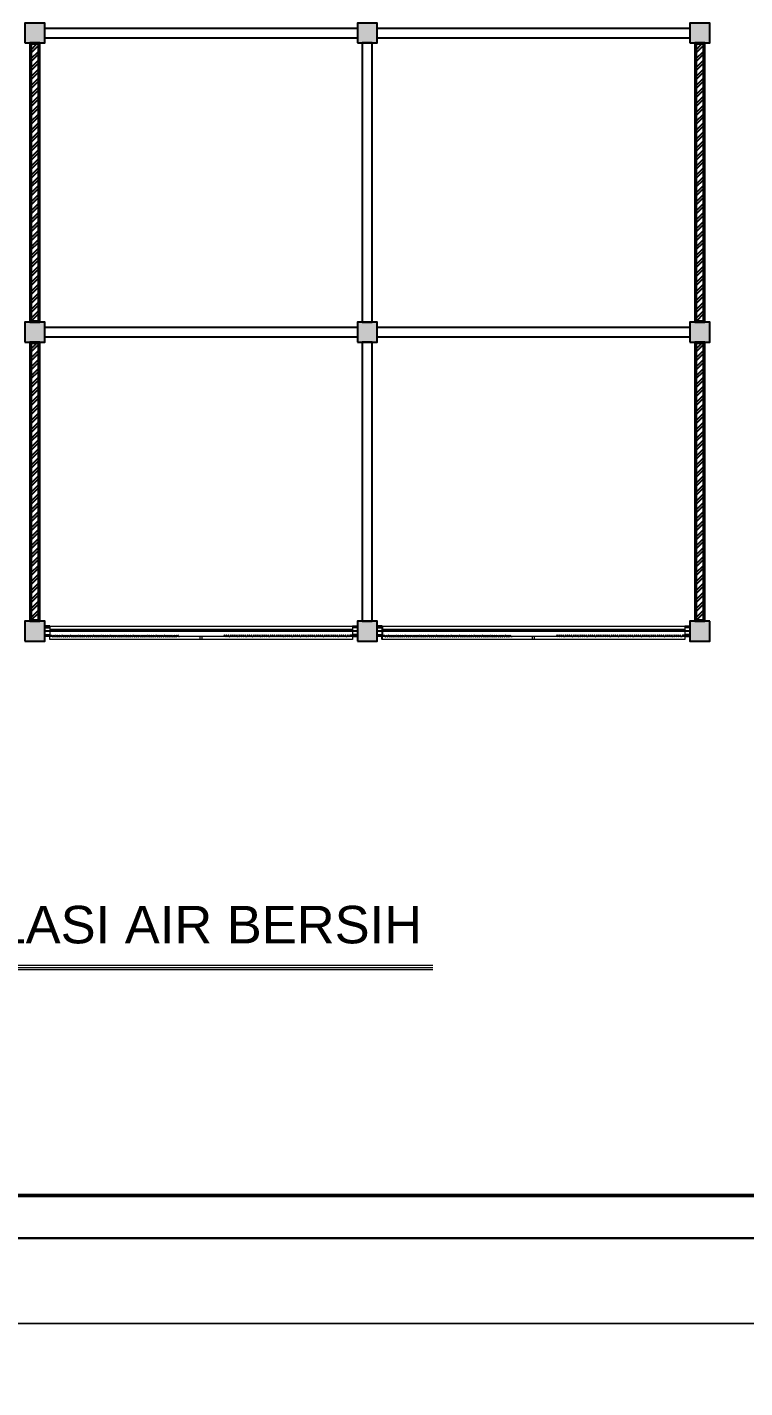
# Model space of a CAD drawing. Header units: centimetres. Extents: x 134057 to 145613, y 5028 to 39996.
# Drawn here: x 141710 to 142788, y 32243 to 34290 of the extents above; entities that cross this region are included whole.
import ezdxf

# ---------------------------------------------------------------- set-up
doc = ezdxf.new("R2010")
doc.units = ezdxf.units.CM
doc.layers.add('dinding', color=151, linetype='Continuous')
doc.layers.add('kolom', color=141, linetype='Continuous')
for name, color, linetype, lineweight in [('dinding dalam', 101, 'Continuous', 25), ('Kertas', 252, 'Continuous', 20), ('Legenda', 252, 'Continuous', 20), ('Pintu ruko', 10, 'Continuous', 25), ('pondasi', 131, 'Continuous', 18), ('TEXT', 3, 'Continuous', 20)]:
    doc.layers.add(name, color=color, linetype=linetype, lineweight=lineweight)
doc.styles.get("Standard").update_dxf_attribs({"font": 'arial.ttf'})

msp = doc.modelspace()

# ---------------------------------------------------------------- hatches: boundary and pattern name
at = {"layer": 'dinding', "true_color": 0x636466}
h = msp.add_hatch(color=251, dxfattribs=at)
h.dxf.hatch_style = 1
h.paths.add_polyline_path([(140735.886, 35196.59), (140705.886, 35196.59), (140705.886, 35166.59), (140735.886, 35166.59)])
h.paths.add_polyline_path([(140878.386, 35189.09), (140863.386, 35189.09), (140863.386, 35174.09), (140878.386, 35174.09)])
h.paths.add_polyline_path([(140728.386, 34989.09), (140713.386, 34989.09), (140713.386, 34974.09), (140728.386, 34974.09)])
h.paths.add_polyline_path([(140878.386, 34989.09), (140863.386, 34989.09), (140863.386, 34974.09), (140878.386, 34974.09)])
h.paths.add_polyline_path([(141235.886, 35196.59), (141205.886, 35196.59), (141205.886, 35166.59), (141235.886, 35166.59)])
h.paths.add_polyline_path([(141735.886, 35196.59), (141705.886, 35196.59), (141705.886, 35166.59), (141735.886, 35166.59)])
h.paths.add_polyline_path([(142235.886, 35196.59), (142205.886, 35196.59), (142205.886, 35166.59), (142235.886, 35166.59)])
h.paths.add_polyline_path([(142578.386, 35189.09), (142563.386, 35189.09), (142563.386, 35174.09), (142578.386, 35174.09)])
h.paths.add_polyline_path([(142735.886, 35196.59), (142705.886, 35196.59), (142705.886, 35166.59), (142735.886, 35166.59)])
h.paths.add_polyline_path([(142578.386, 34989.09), (142563.386, 34989.09), (142563.386, 34974.09), (142578.386, 34974.09)])
h.paths.add_polyline_path([(142728.386, 34989.09), (142713.386, 34989.09), (142713.386, 34974.09), (142728.386, 34974.09)])
h.paths.add_polyline_path([(142735.886, 34746.59), (142705.886, 34746.59), (142705.886, 34716.59), (142735.886, 34716.59)])
h.paths.add_polyline_path([(142235.886, 34746.59), (142205.886, 34746.59), (142205.886, 34716.59), (142235.886, 34716.59)])
h.paths.add_polyline_path([(141735.886, 34746.59), (141705.886, 34746.59), (141705.886, 34716.59), (141735.886, 34716.59)])
h.paths.add_polyline_path([(141235.886, 34746.59), (141205.886, 34746.59), (141205.886, 34716.59), (141235.886, 34716.59)])
h.paths.add_polyline_path([(140735.886, 34746.59), (140705.886, 34746.59), (140705.886, 34716.59), (140735.886, 34716.59)])
h.paths.add_polyline_path([(140735.886, 34296.59), (140705.886, 34296.59), (140705.886, 34266.59), (140735.886, 34266.59)])
h.paths.add_polyline_path([(141235.886, 34296.59), (141205.886, 34296.59), (141205.886, 34266.59), (141235.886, 34266.59)])
h.paths.add_polyline_path([(141735.886, 34296.59), (141705.886, 34296.59), (141705.886, 34266.59), (141735.886, 34266.59)])
h.paths.add_polyline_path([(142235.886, 34296.59), (142205.886, 34296.59), (142205.886, 34266.59), (142235.886, 34266.59)])
h.paths.add_polyline_path([(142735.886, 34296.59), (142705.886, 34296.59), (142705.886, 34266.59), (142735.886, 34266.59)])
h.paths.add_polyline_path([(142735.886, 33846.59), (142705.886, 33846.59), (142705.886, 33816.59), (142735.886, 33816.59)])
h.paths.add_polyline_path([(142235.886, 33846.59), (142205.886, 33846.59), (142205.886, 33816.59), (142235.886, 33816.59)])
h.paths.add_polyline_path([(141735.886, 33846.59), (141705.886, 33846.59), (141705.886, 33816.59), (141735.886, 33816.59)])
h.paths.add_polyline_path([(141235.886, 33846.59), (141205.886, 33846.59), (141205.886, 33816.59), (141235.886, 33816.59)])
h.paths.add_polyline_path([(140735.886, 33846.59), (140705.886, 33846.59), (140705.886, 33816.59), (140735.886, 33816.59)])
h.paths.add_polyline_path([(140735.886, 33381.59), (140705.886, 33381.59), (140705.886, 33366.59), (140735.886, 33366.59)])
h.paths.add_polyline_path([(140735.886, 33396.59), (140705.886, 33396.59), (140705.886, 33381.59), (140735.886, 33381.59)])
h.paths.add_polyline_path([(141235.886, 33381.59), (141205.886, 33381.59), (141205.886, 33366.59), (141235.886, 33366.59)])
h.paths.add_polyline_path([(141235.886, 33396.59), (141205.886, 33396.59), (141205.886, 33381.59), (141235.886, 33381.59)])
h.paths.add_polyline_path([(141735.886, 33381.59), (141705.886, 33381.59), (141705.886, 33366.59), (141735.886, 33366.59)])
h.paths.add_polyline_path([(141735.886, 33396.59), (141705.886, 33396.59), (141705.886, 33381.59), (141735.886, 33381.59)])
h.paths.add_polyline_path([(142235.886, 33381.59), (142205.886, 33381.59), (142205.886, 33366.59), (142235.886, 33366.59)])
h.paths.add_polyline_path([(142235.886, 33396.59), (142205.886, 33396.59), (142205.886, 33381.59), (142235.886, 33381.59)])
h.paths.add_polyline_path([(142735.886, 33381.59), (142705.886, 33381.59), (142705.886, 33366.59), (142735.886, 33366.59)])
h.paths.add_polyline_path([(142735.886, 33396.59), (142705.886, 33396.59), (142705.886, 33381.59), (142735.886, 33381.59)])
h = msp.add_hatch(dxfattribs=at)
h.set_pattern_fill('ANSI32', color=251)
h.set_pattern_definition([(45, (-848.934, -4545.437), (-6.7351921, 6.7351921), []), (45, (-844.444, -4545.437), (-6.7351921, 6.7351921), [])])
h.paths.add_polyline_path([(141726.386, 34264.59), (141715.386, 34264.59), (141715.386, 33848.59), (141726.386, 33848.59)])
h = msp.add_hatch(dxfattribs=at)
h.set_pattern_fill('ANSI32', color=251)
h.set_pattern_definition([(45, (151.066, -4545.437), (-6.7351921, 6.7351921), []), (45, (155.556, -4545.437), (-6.7351921, 6.7351921), [])])
h.paths.add_polyline_path([(142726.386, 34264.59), (142715.386, 34264.59), (142715.386, 33848.59), (142726.386, 33848.59)])
h = msp.add_hatch(dxfattribs=at)
h.set_pattern_fill('ANSI32', color=251)
h.set_pattern_definition([(45, (-848.934, -4995.437), (-6.7351921, 6.7351921), []), (45, (-844.444, -4995.437), (-6.7351921, 6.7351921), [])])
h.paths.add_polyline_path([(141726.386, 33814.59), (141715.386, 33814.59), (141715.386, 33398.59), (141726.386, 33398.59)])
h = msp.add_hatch(dxfattribs=at)
h.set_pattern_fill('ANSI32', color=251)
h.set_pattern_definition([(45, (151.066, -4995.437), (-6.7351921, 6.7351921), []), (45, (155.556, -4995.437), (-6.7351921, 6.7351921), [])])
h.paths.add_polyline_path([(142726.386, 33814.59), (142715.386, 33814.59), (142715.386, 33398.59), (142726.386, 33398.59)])

# ---------------------------------------------------------------- linework, layer by layer
at = {"layer": 'dinding', "ltscale": 2000}
for p, q in [((141743.386, 33389.09), (141735.886, 33389.09)), ((142198.386, 33389.09), (142205.886, 33389.09)), ((142243.386, 33389.09), (142235.886, 33389.09)), ((142243.386, 33389.09), (142243.386, 33374.09)), ((142243.386, 33389.09), (142243.386, 33374.09)), ((142243.386, 33389.09), (142243.386, 33374.09)), ((142698.386, 33389.09), (142705.886, 33389.09)), ((141743.386, 33374.09), (141735.886, 33374.09)), ((142198.386, 33374.09), (142205.886, 33374.09)), ((142243.386, 33374.09), (142235.886, 33374.09)), ((142698.386, 33374.09), (142705.886, 33374.09))]:
    msp.add_line(p, q, dxfattribs=at)
at = {"layer": 'dinding'}
for p, q in [((142205.886, 33381.59), (141735.886, 33381.59)), ((142705.886, 33381.59), (142235.886, 33381.59))]:
    msp.add_line(p, q, dxfattribs=at)
for points in [[(141735.886, 34289.09), (142205.886, 34289.09), (142205.886, 34274.09), (141735.886, 34274.09)], [(142235.886, 34289.09), (142705.886, 34289.09), (142705.886, 34274.09), (142235.886, 34274.09)], [(141728.386, 33846.59), (141728.386, 34266.59), (141713.386, 34266.59), (141713.386, 33846.59)], [(142228.386, 33846.59), (142228.386, 34266.59), (142213.386, 34266.59), (142213.386, 33846.59)], [(142728.386, 33846.59), (142728.386, 34266.59), (142713.386, 34266.59), (142713.386, 33846.59)], [(141726.386, 33848.59), (141726.386, 34264.59), (141715.386, 34264.59), (141715.386, 33848.59)], [(142726.386, 33848.59), (142726.386, 34264.59), (142715.386, 34264.59), (142715.386, 33848.59)], [(141735.886, 33839.09), (142205.886, 33839.09), (142205.886, 33824.09), (141735.886, 33824.09)], [(142235.886, 33839.09), (142705.886, 33839.09), (142705.886, 33824.09), (142235.886, 33824.09)], [(141728.386, 33396.59), (141728.386, 33816.59), (141713.386, 33816.59), (141713.386, 33396.59)], [(142228.386, 33396.59), (142228.386, 33816.59), (142213.386, 33816.59), (142213.386, 33396.59)], [(142728.386, 33396.59), (142728.386, 33816.59), (142713.386, 33816.59), (142713.386, 33396.59)], [(141726.386, 33398.59), (141726.386, 33814.59), (141715.386, 33814.59), (141715.386, 33398.59)], [(142726.386, 33398.59), (142726.386, 33814.59), (142715.386, 33814.59), (142715.386, 33398.59)]]:
    msp.add_lwpolyline(points, close=True, dxfattribs=at)
at = {"layer": 'dinding dalam', "ltscale": 2000}
for p, q in [((141735.886, 33387.09), (141743.386, 33387.09)), ((142205.886, 33387.09), (142198.386, 33387.09)), ((142235.886, 33387.09), (142243.386, 33387.09)), ((142705.886, 33387.09), (142698.386, 33387.09)), ((141735.886, 33376.09), (141743.386, 33376.09)), ((142205.886, 33376.09), (142198.386, 33376.09)), ((142235.886, 33376.09), (142243.386, 33376.09)), ((142705.886, 33376.09), (142698.386, 33376.09))]:
    msp.add_line(p, q, dxfattribs=at)
at = {"layer": 'Kertas'}
for points in [[(139416.657, 36160.336), (144754.972, 36160.336), (144754.972, 32339.904), (139416.657, 32339.904)], [(139416.657, 32339.904), (144754.972, 32339.904), (144754.972, 28519.471), (139416.657, 28519.471)]]:
    msp.add_lwpolyline(points, close=True, dxfattribs=at)
at = {"layer": 'kolom'}
for points in [[(141705.886, 34266.59), (141735.886, 34266.59), (141735.886, 34296.59), (141705.886, 34296.59)], [(142205.886, 34266.59), (142235.886, 34266.59), (142235.886, 34296.59), (142205.886, 34296.59)], [(142705.886, 34266.59), (142735.886, 34266.59), (142735.886, 34296.59), (142705.886, 34296.59)], [(141705.886, 33816.59), (141735.886, 33816.59), (141735.886, 33846.59), (141705.886, 33846.59)], [(142205.886, 33816.59), (142235.886, 33816.59), (142235.886, 33846.59), (142205.886, 33846.59)], [(142705.886, 33816.59), (142735.886, 33816.59), (142735.886, 33846.59), (142705.886, 33846.59)], [(141705.886, 33366.59), (141735.886, 33366.59), (141735.886, 33396.59), (141705.886, 33396.59)], [(142205.886, 33366.59), (142235.886, 33366.59), (142235.886, 33396.59), (142205.886, 33396.59)]]:
    msp.add_lwpolyline(points, close=True, dxfattribs=at)
msp.add_lwpolyline([(142735.886, 33396.59), (142705.886, 33396.59), (142705.886, 33366.59), (142735.886, 33366.59), (142735.886, 33396.59)], dxfattribs=at)
at = {"layer": 'Legenda', "color": 5, "lineweight": 30}
msp.add_lwpolyline([(139609.608, 35967.385), (144626.338, 35967.385), (144626.338, 32468.538), (139609.608, 32468.538)], close=True, dxfattribs=at)
at = {"layer": 'Legenda', "color": 1, "lineweight": 50}
msp.add_lwpolyline([(139673.925, 35903.068), (143725.899, 35903.068), (143725.899, 32532.855), (139673.925, 32532.855)], close=True, dxfattribs=at)
at = {"layer": 'Pintu ruko', "ltscale": 2000}
for p, q in [((142243.386, 33374.09), (142243.386, 33376.09)), ((142243.386, 33369.09), (142243.386, 33374.09))]:
    msp.add_line(p, q, dxfattribs=at)
at = {"layer": 'pondasi', "color": 140}
for p, q in [((141743.386, 33389.09), (141743.386, 33374.09)), ((141743.386, 33389.09), (142198.386, 33389.09)), ((141743.386, 33389.09), (141743.386, 33374.09)), ((141743.386, 33389.09), (141743.386, 33374.09)), ((142198.386, 33389.09), (142198.386, 33374.09)), ((142198.386, 33389.09), (142198.386, 33374.09)), ((142243.386, 33389.09), (142698.386, 33389.09)), ((142698.386, 33389.09), (142698.386, 33374.09)), ((142698.386, 33389.09), (142698.386, 33374.09)), ((142198.386, 33384.09), (141743.386, 33384.09)), ((141743.386, 33374.09), (141743.386, 33376.09)), ((141743.386, 33369.09), (141743.386, 33374.09)), ((141743.386, 33374.09), (142198.386, 33374.09)), ((142198.386, 33369.09), (141743.386, 33369.09)), ((141969.386, 33369.09), (141969.386, 33374.09)), ((141972.386, 33369.09), (141972.386, 33374.09)), ((142198.386, 33374.09), (142198.386, 33369.09)), ((142698.386, 33384.09), (142243.386, 33384.09)), ((142243.386, 33374.09), (142698.386, 33374.09)), ((142698.386, 33369.09), (142243.386, 33369.09)), ((142469.386, 33369.09), (142469.386, 33374.09)), ((142472.386, 33369.09), (142472.386, 33374.09)), ((142698.386, 33374.09), (142698.386, 33369.09))]:
    msp.add_line(p, q, dxfattribs=at)
for points in [[(141743.386, 33375.525), (141747.064, 33375.525), (141748.228, 33372.918), (141750.342, 33376.09), (141751.369, 33372.918), (141753.484, 33376.09), (141754.51, 33372.918), (141756.625, 33376.09), (141757.652, 33372.918), (141759.766, 33376.09), (141760.793, 33372.918), (141762.908, 33376.09), (141763.934, 33372.918), (141766.049, 33376.09), (141767.076, 33372.918), (141769.19, 33376.09), (141770.217, 33372.918), (141772.332, 33376.09), (141773.359, 33372.918), (141775.473, 33376.09), (141776.5, 33372.918), (141778.614, 33376.09), (141779.641, 33372.918), (141781.756, 33376.09), (141782.783, 33372.918), (141784.897, 33376.09), (141785.924, 33372.918), (141788.038, 33376.09), (141789.065, 33372.918), (141791.18, 33376.09), (141792.207, 33372.918), (141794.321, 33376.09), (141795.348, 33372.918), (141797.463, 33376.09), (141798.489, 33372.918), (141800.604, 33376.09), (141801.631, 33372.918), (141803.745, 33376.09), (141804.772, 33372.918), (141806.887, 33376.09), (141807.913, 33372.918), (141810.028, 33376.09), (141811.055, 33372.918), (141813.169, 33376.09), (141814.196, 33372.918), (141816.311, 33376.09), (141817.338, 33372.918), (141819.452, 33376.09), (141820.479, 33372.918), (141822.593, 33376.09), (141823.62, 33372.918), (141825.735, 33376.09), (141826.762, 33372.918), (141828.876, 33376.09), (141829.903, 33372.918), (141832.017, 33376.09), (141833.044, 33372.918), (141835.159, 33376.09), (141836.186, 33372.918), (141838.3, 33376.09), (141839.327, 33372.918), (141841.441, 33376.09), (141842.468, 33372.918), (141844.583, 33376.09), (141845.61, 33372.918), (141847.724, 33376.09), (141848.751, 33372.918), (141850.866, 33376.09), (141851.892, 33372.918), (141854.007, 33376.09), (141855.034, 33372.918), (141857.148, 33376.09), (141858.175, 33372.918), (141860.29, 33376.09), (141861.317, 33372.918), (141863.431, 33376.09), (141864.458, 33372.918), (141866.572, 33376.09), (141867.599, 33372.918), (141869.714, 33376.09), (141870.741, 33372.918), (141872.855, 33376.09), (141873.882, 33372.918), (141875.996, 33376.09), (141877.023, 33372.918), (141879.138, 33376.09), (141880.165, 33372.918), (141882.279, 33376.09), (141883.306, 33372.918), (141885.42, 33376.09), (141886.447, 33372.918), (141888.562, 33376.09), (141889.589, 33372.918), (141891.703, 33376.09), (141892.73, 33372.918), (141894.845, 33376.09), (141895.871, 33372.918), (141897.986, 33376.09), (141899.013, 33372.918), (141901.127, 33376.09), (141902.154, 33372.918), (141904.269, 33376.09), (141905.295, 33372.918), (141907.41, 33376.09), (141908.437, 33372.918), (141910.551, 33376.09), (141911.578, 33372.918), (141913.693, 33376.09), (141914.72, 33372.918), (141916.834, 33376.09), (141917.861, 33372.918), (141919.975, 33376.09), (141921.002, 33372.918), (141923.117, 33376.09), (141924.144, 33372.918), (141926.258, 33376.09), (141927.285, 33372.918), (141929.399, 33376.09), (141930.426, 33372.918), (141932.541, 33376.09), (141933.568, 33372.918), (141935.682, 33376.09), (141936.845, 33373.483), (141938.74, 33373.483)], [(142198.386, 33375.525), (142194.708, 33375.525), (142193.544, 33372.918), (142191.43, 33376.09), (142190.403, 33372.918), (142188.289, 33376.09), (142187.262, 33372.918), (142185.147, 33376.09), (142184.12, 33372.918), (142182.006, 33376.09), (142180.979, 33372.918), (142178.864, 33376.09), (142177.838, 33372.918), (142175.723, 33376.09), (142174.696, 33372.918), (142172.582, 33376.09), (142171.555, 33372.918), (142169.44, 33376.09), (142168.414, 33372.918), (142166.299, 33376.09), (142165.272, 33372.918), (142163.158, 33376.09), (142162.131, 33372.918), (142160.016, 33376.09), (142158.989, 33372.918), (142156.875, 33376.09), (142155.848, 33372.918), (142153.734, 33376.09), (142152.707, 33372.918), (142150.592, 33376.09), (142149.565, 33372.918), (142147.451, 33376.09), (142146.424, 33372.918), (142144.31, 33376.09), (142143.283, 33372.918), (142141.168, 33376.09), (142140.141, 33372.918), (142138.027, 33376.09), (142137, 33372.918), (142134.886, 33376.09), (142133.859, 33372.918), (142131.744, 33376.09), (142130.717, 33372.918), (142128.603, 33376.09), (142127.576, 33372.918), (142125.461, 33376.09), (142124.435, 33372.918), (142122.32, 33376.09), (142121.293, 33372.918), (142119.179, 33376.09), (142118.152, 33372.918), (142116.037, 33376.09), (142115.011, 33372.918), (142112.896, 33376.09), (142111.869, 33372.918), (142109.755, 33376.09), (142108.728, 33372.918), (142106.613, 33376.09), (142105.586, 33372.918), (142103.472, 33376.09), (142102.445, 33372.918), (142100.331, 33376.09), (142099.304, 33372.918), (142097.189, 33376.09), (142096.162, 33372.918), (142094.048, 33376.09), (142093.021, 33372.918), (142090.907, 33376.09), (142089.88, 33372.918), (142087.765, 33376.09), (142086.738, 33372.918), (142084.624, 33376.09), (142083.597, 33372.918), (142081.482, 33376.09), (142080.456, 33372.918), (142078.341, 33376.09), (142077.314, 33372.918), (142075.2, 33376.09), (142074.173, 33372.918), (142072.058, 33376.09), (142071.032, 33372.918), (142068.917, 33376.09), (142067.89, 33372.918), (142065.776, 33376.09), (142064.749, 33372.918), (142062.634, 33376.09), (142061.607, 33372.918), (142059.493, 33376.09), (142058.466, 33372.918), (142056.352, 33376.09), (142055.325, 33372.918), (142053.21, 33376.09), (142052.183, 33372.918), (142050.069, 33376.09), (142049.042, 33372.918), (142046.928, 33376.09), (142045.901, 33372.918), (142043.786, 33376.09), (142042.759, 33372.918), (142040.645, 33376.09), (142039.618, 33372.918), (142037.504, 33376.09), (142036.477, 33372.918), (142034.362, 33376.09), (142033.335, 33372.918), (142031.221, 33376.09), (142030.194, 33372.918), (142028.079, 33376.09), (142027.053, 33372.918), (142024.938, 33376.09), (142023.911, 33372.918), (142021.797, 33376.09), (142020.77, 33372.918), (142018.655, 33376.09), (142017.628, 33372.918), (142015.514, 33376.09), (142014.487, 33372.918), (142012.373, 33376.09), (142011.346, 33372.918), (142009.231, 33376.09), (142008.204, 33372.918), (142006.09, 33376.09), (142004.927, 33373.483), (142003.032, 33373.483)], [(142243.386, 33375.525), (142247.064, 33375.525), (142248.228, 33372.918), (142250.342, 33376.09), (142251.369, 33372.918), (142253.484, 33376.09), (142254.51, 33372.918), (142256.625, 33376.09), (142257.652, 33372.918), (142259.766, 33376.09), (142260.793, 33372.918), (142262.908, 33376.09), (142263.934, 33372.918), (142266.049, 33376.09), (142267.076, 33372.918), (142269.19, 33376.09), (142270.217, 33372.918), (142272.332, 33376.09), (142273.359, 33372.918), (142275.473, 33376.09), (142276.5, 33372.918), (142278.614, 33376.09), (142279.641, 33372.918), (142281.756, 33376.09), (142282.783, 33372.918), (142284.897, 33376.09), (142285.924, 33372.918), (142288.038, 33376.09), (142289.065, 33372.918), (142291.18, 33376.09), (142292.207, 33372.918), (142294.321, 33376.09), (142295.348, 33372.918), (142297.463, 33376.09), (142298.489, 33372.918), (142300.604, 33376.09), (142301.631, 33372.918), (142303.745, 33376.09), (142304.772, 33372.918), (142306.887, 33376.09), (142307.913, 33372.918), (142310.028, 33376.09), (142311.055, 33372.918), (142313.169, 33376.09), (142314.196, 33372.918), (142316.311, 33376.09), (142317.338, 33372.918), (142319.452, 33376.09), (142320.479, 33372.918), (142322.593, 33376.09), (142323.62, 33372.918), (142325.735, 33376.09), (142326.762, 33372.918), (142328.876, 33376.09), (142329.903, 33372.918), (142332.017, 33376.09), (142333.044, 33372.918), (142335.159, 33376.09), (142336.186, 33372.918), (142338.3, 33376.09), (142339.327, 33372.918), (142341.441, 33376.09), (142342.468, 33372.918), (142344.583, 33376.09), (142345.61, 33372.918), (142347.724, 33376.09), (142348.751, 33372.918), (142350.866, 33376.09), (142351.892, 33372.918), (142354.007, 33376.09), (142355.034, 33372.918), (142357.148, 33376.09), (142358.175, 33372.918), (142360.29, 33376.09), (142361.317, 33372.918), (142363.431, 33376.09), (142364.458, 33372.918), (142366.572, 33376.09), (142367.599, 33372.918), (142369.714, 33376.09), (142370.741, 33372.918), (142372.855, 33376.09), (142373.882, 33372.918), (142375.996, 33376.09), (142377.023, 33372.918), (142379.138, 33376.09), (142380.165, 33372.918), (142382.279, 33376.09), (142383.306, 33372.918), (142385.42, 33376.09), (142386.447, 33372.918), (142388.562, 33376.09), (142389.589, 33372.918), (142391.703, 33376.09), (142392.73, 33372.918), (142394.845, 33376.09), (142395.871, 33372.918), (142397.986, 33376.09), (142399.013, 33372.918), (142401.127, 33376.09), (142402.154, 33372.918), (142404.269, 33376.09), (142405.295, 33372.918), (142407.41, 33376.09), (142408.437, 33372.918), (142410.551, 33376.09), (142411.578, 33372.918), (142413.693, 33376.09), (142414.72, 33372.918), (142416.834, 33376.09), (142417.861, 33372.918), (142419.975, 33376.09), (142421.002, 33372.918), (142423.117, 33376.09), (142424.144, 33372.918), (142426.258, 33376.09), (142427.285, 33372.918), (142429.399, 33376.09), (142430.426, 33372.918), (142432.541, 33376.09), (142433.568, 33372.918), (142435.682, 33376.09), (142436.845, 33373.483), (142438.74, 33373.483)], [(142698.386, 33375.525), (142694.708, 33375.525), (142693.544, 33372.918), (142691.43, 33376.09), (142690.403, 33372.918), (142688.289, 33376.09), (142687.262, 33372.918), (142685.147, 33376.09), (142684.12, 33372.918), (142682.006, 33376.09), (142680.979, 33372.918), (142678.864, 33376.09), (142677.838, 33372.918), (142675.723, 33376.09), (142674.696, 33372.918), (142672.582, 33376.09), (142671.555, 33372.918), (142669.44, 33376.09), (142668.414, 33372.918), (142666.299, 33376.09), (142665.272, 33372.918), (142663.158, 33376.09), (142662.131, 33372.918), (142660.016, 33376.09), (142658.989, 33372.918), (142656.875, 33376.09), (142655.848, 33372.918), (142653.734, 33376.09), (142652.707, 33372.918), (142650.592, 33376.09), (142649.565, 33372.918), (142647.451, 33376.09), (142646.424, 33372.918), (142644.31, 33376.09), (142643.283, 33372.918), (142641.168, 33376.09), (142640.141, 33372.918), (142638.027, 33376.09), (142637, 33372.918), (142634.886, 33376.09), (142633.859, 33372.918), (142631.744, 33376.09), (142630.717, 33372.918), (142628.603, 33376.09), (142627.576, 33372.918), (142625.461, 33376.09), (142624.435, 33372.918), (142622.32, 33376.09), (142621.293, 33372.918), (142619.179, 33376.09), (142618.152, 33372.918), (142616.037, 33376.09), (142615.011, 33372.918), (142612.896, 33376.09), (142611.869, 33372.918), (142609.755, 33376.09), (142608.728, 33372.918), (142606.613, 33376.09), (142605.586, 33372.918), (142603.472, 33376.09), (142602.445, 33372.918), (142600.331, 33376.09), (142599.304, 33372.918), (142597.189, 33376.09), (142596.162, 33372.918), (142594.048, 33376.09), (142593.021, 33372.918), (142590.907, 33376.09), (142589.88, 33372.918), (142587.765, 33376.09), (142586.738, 33372.918), (142584.624, 33376.09), (142583.597, 33372.918), (142581.482, 33376.09), (142580.456, 33372.918), (142578.341, 33376.09), (142577.314, 33372.918), (142575.2, 33376.09), (142574.173, 33372.918), (142572.058, 33376.09), (142571.032, 33372.918), (142568.917, 33376.09), (142567.89, 33372.918), (142565.776, 33376.09), (142564.749, 33372.918), (142562.634, 33376.09), (142561.607, 33372.918), (142559.493, 33376.09), (142558.466, 33372.918), (142556.352, 33376.09), (142555.325, 33372.918), (142553.21, 33376.09), (142552.183, 33372.918), (142550.069, 33376.09), (142549.042, 33372.918), (142546.928, 33376.09), (142545.901, 33372.918), (142543.786, 33376.09), (142542.759, 33372.918), (142540.645, 33376.09), (142539.618, 33372.918), (142537.504, 33376.09), (142536.477, 33372.918), (142534.362, 33376.09), (142533.335, 33372.918), (142531.221, 33376.09), (142530.194, 33372.918), (142528.079, 33376.09), (142527.053, 33372.918), (142524.938, 33376.09), (142523.911, 33372.918), (142521.797, 33376.09), (142520.77, 33372.918), (142518.655, 33376.09), (142517.628, 33372.918), (142515.514, 33376.09), (142514.487, 33372.918), (142512.373, 33376.09), (142511.346, 33372.918), (142509.231, 33376.09), (142508.204, 33372.918), (142506.09, 33376.09), (142504.927, 33373.483), (142503.032, 33373.483)]]:
    msp.add_lwpolyline(points, dxfattribs=at)
at = {"layer": 'TEXT', "color": 2, "linetype": 'Continuous', "lineweight": 9}
for p, q in [((141177.915, 32879.06), (142319.521, 32879.06)), ((141177.915, 32872.599), (142319.521, 32872.599))]:
    msp.add_line(p, q, dxfattribs=at)
at = {"layer": 'TEXT', "color": 2, "linetype": 'Continuous', "lineweight": 15}
msp.add_line((141189.272, 32875.829), (142319.521, 32875.829), dxfattribs=at)

# ---------------------------------------------------------------- texts
at = {"layer": 'TEXT', "color": 2}
msp.add_text('DENAH INSTALASI AIR BERSIH', height=56.45376, dxfattribs=at).set_placement((141133.256, 32912.017))

doc.saveas('drawing.dxf')
